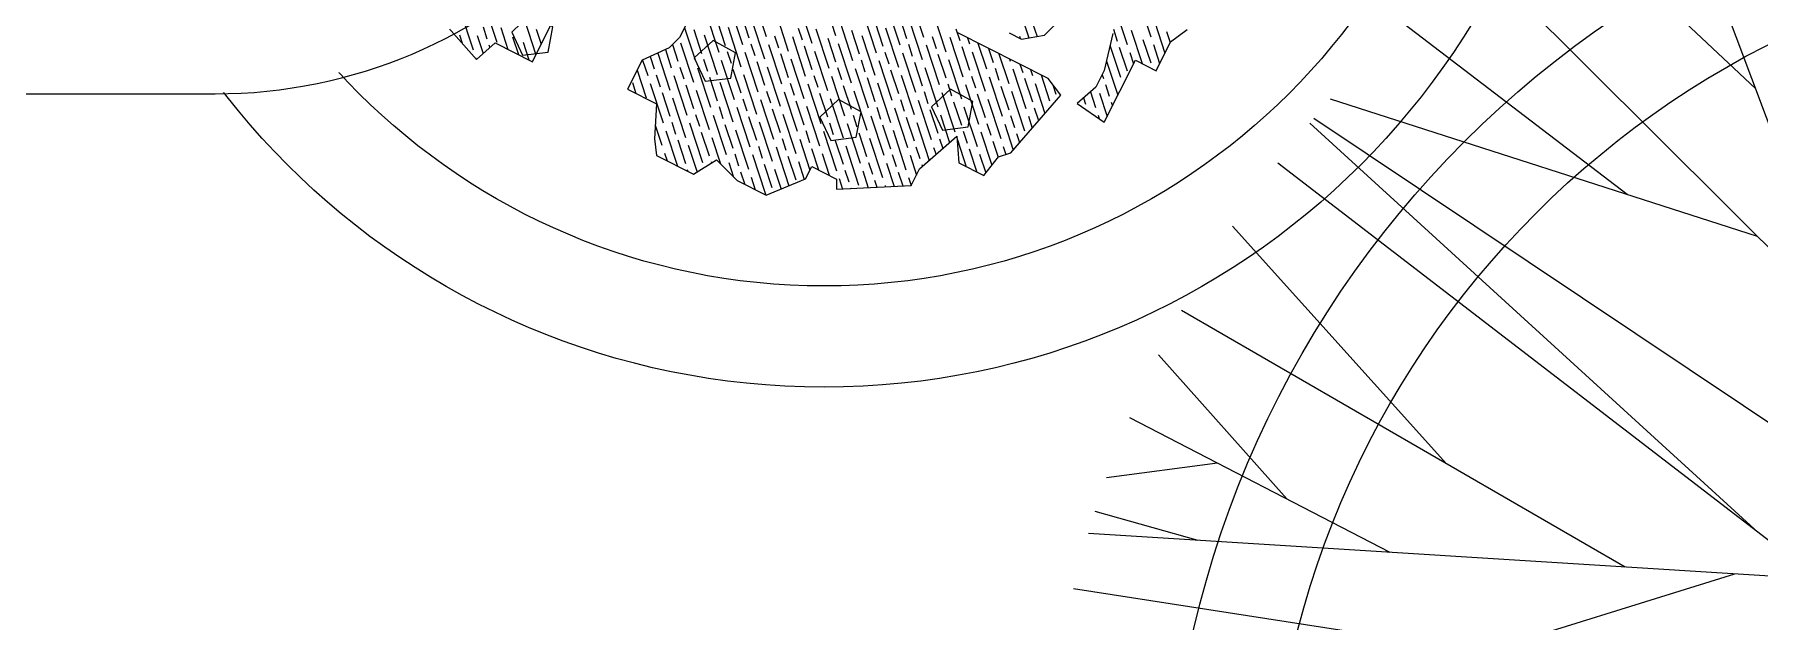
# Model space of a CAD drawing. Header units: millimetres. Extents: x 29001 to 40804, y -8833 to -5892.
# Drawn here: x 31268.91 to 31303, y -8622.13 to -8610.53 of the extents above; entities that cross this region are included whole.
import ezdxf
from ezdxf.enums import TextEntityAlignment as Align

# ---------------------------------------------------------------- set-up
doc = ezdxf.new("R2010")
doc.units = ezdxf.units.MM
doc.layers.get('0').update_dxf_attribs({"lineweight": 0})
for name, color, linetype, lineweight in [('250', 250, 'Continuous', 0), ('252', 252, 'Continuous', 0), ('ARBOL', 3, 'Continuous', 0), ('xxx_Auto_Kaplama_Mermer Tarama', 45, 'Continuous', 0), ('xxx_Auto_Peyzaj_Genel', 64, 'Continuous', 0), ('xxx_Auto_Yardimci_Isaret Genel', 51, 'Continuous', 0)]:
    doc.layers.add(name, color=color, linetype=linetype, lineweight=lineweight)
doc.styles.add('AUTOBAN', font='')
doc.styles.get('AUTOBAN').set_extended_font_data('Helvetica Normal Tr')

# ---------------------------------------------------------------- blocks, each defined once
blk = doc.blocks.new('ADFDDS')
at = {"color": 253, "linetype": 'ByBlock', "true_color": 0xa4c99c}
for p, q in [((22.264, 32.701), (44.768, 39.948)), ((10.585, 15.469), (45.65, 38.937)), ((22.252, 17.117), (45.869, 38.679)), ((0, 0), (47.557, 36.583)), ((38.658, 20.724), (49.947, 33.247)), ((29.235, 15.279), (52.635, 28.801)), ((47.078, 18.873), (53.846, 26.469)), ((41.622, 16.057), (55.356, 23.146)), ((50.729, 20.758), (56.574, 19.985)), ((51.746, 16.693), (57.169, 18.214))]:
    blk.add_line(p, q, dxfattribs=at)
at = {"layer": 'xxx_Auto_Peyzaj_Genel', "color": 67, "linetype": 'Continuous', "lineweight": 0, "true_color": 0x67775a}
for p, q in [((17.762, 28.213), (27.223, 53.469)), ((22.367, 40.505), (32.761, 50.267)), ((12.872, 23.337), (36.91, 47.304)), ((29.142, 34.916), (40.891, 43.908)), ((19.029, 14.638), (57.525, 17.056)), ((23.479, 14.917), (59.892, 3.604)), ((43.027, 11.763), (58.312, 14.133))]:
    blk.add_line(p, q, dxfattribs=at)
blk = doc.blocks.new('cc')
at = {"color": 66, "linetype": 'Continuous', "true_color": 0x608d07}
for p, q in [((0.343, 4.344), (0.212, 4.419)), ((0.234, 4.483), (0.225, 4.488)), ((0.575, 4.286), (0.291, 4.45)), ((0.451, 4.433), (0.39, 4.468)), ((0.126, 4.165), (-0.002, 4.239)), ((0.245, 4.173), (0.088, 4.263)), ((0.476, 4.115), (0.192, 4.279)), ((0.225, 4.336), (0.204, 4.348)), ((0.353, 4.262), (0.268, 4.311)), ((-1.345, 4.105), (-1.347, 4.106)), ((0.146, 4.002), (-0.106, 4.148)), ((0.037, 4.141), (-0.091, 4.215)), ((-1.48, 3.879), (-1.674, 3.991)), ((-1.603, 4.027), (-1.616, 4.034)), ((-1.39, 3.903), (-1.56, 4.002)), ((-1.272, 3.911), (-1.527, 4.058)), ((-1.381, 4.05), (-1.437, 4.082)), ((-1.18, 3.934), (-1.324, 4.017)), ((0.028, 3.995), (-0.082, 4.058)), ((-1.81, 3.767), (-1.915, 3.827)), ((-1.702, 3.856), (-1.711, 3.861)), ((-1.488, 3.733), (-1.659, 3.831)), ((-1.37, 3.74), (-1.655, 3.905)), ((-1.138, 3.682), (-1.423, 3.847)), ((-1.262, 3.83), (-1.347, 3.879)), ((-0.93, 3.714), (-1.215, 3.878)), ((-0.784, 3.705), (-0.983, 3.82)), ((-0.822, 3.803), (-0.899, 3.848)), ((-2.027, 3.589), (-2.197, 3.687)), ((-1.908, 3.596), (-2.193, 3.76)), ((-2.018, 3.735), (-2.11, 3.788)), ((-1.928, 3.759), (-2.02, 3.812)), ((-1.677, 3.538), (-1.961, 3.702)), ((-1.8, 3.685), (-1.885, 3.735)), ((-1.578, 3.709), (-1.768, 3.819)), ((-1.469, 3.57), (-1.753, 3.734)), ((-1.36, 3.659), (-1.446, 3.708)), ((-1.029, 3.543), (-1.313, 3.708)), ((-1.049, 3.706), (-1.219, 3.805)), ((-2.007, 3.426), (-2.287, 3.587)), ((-2.116, 3.565), (-2.259, 3.647)), ((-1.899, 3.515), (-1.984, 3.564)), ((-1.567, 3.399), (-1.852, 3.563)), ((-1.587, 3.562), (-1.757, 3.661)), ((-1.237, 3.512), (-1.521, 3.676)), ((-1.147, 3.536), (-1.318, 3.634)), ((-0.815, 3.496), (-1.081, 3.65)), ((-0.921, 3.633), (-1.006, 3.682)), ((-0.789, 3.556), (-0.878, 3.608)), ((-0.762, 3.617), (-0.874, 3.681)), ((-2.215, 3.394), (-2.344, 3.469)), ((-2.125, 3.418), (-2.296, 3.516)), ((-1.775, 3.368), (-2.059, 3.532)), ((-1.685, 3.392), (-1.856, 3.49)), ((-1.335, 3.341), (-1.62, 3.505)), ((-1.459, 3.488), (-1.544, 3.538)), ((-1.246, 3.365), (-1.416, 3.464)), ((-1.127, 3.373), (-1.412, 3.537)), ((-0.896, 3.315), (-1.18, 3.479)), ((-1.019, 3.462), (-1.104, 3.511)), ((-0.857, 3.368), (-0.976, 3.437)), ((-0.842, 3.435), (-0.972, 3.511)), ((-2.663, 3.274), (-2.669, 3.277)), ((-2.545, 3.281), (-2.62, 3.325)), ((-2.313, 3.223), (-2.469, 3.313)), ((-2.224, 3.247), (-2.379, 3.337)), ((-2.105, 3.255), (-2.329, 3.384)), ((-1.874, 3.197), (-2.158, 3.361)), ((-1.997, 3.344), (-2.082, 3.393)), ((-1.784, 3.221), (-1.954, 3.319)), ((-1.666, 3.229), (-1.95, 3.393)), ((-1.434, 3.171), (-1.718, 3.335)), ((-1.557, 3.318), (-1.643, 3.367)), ((-1.344, 3.195), (-1.515, 3.293)), ((-1.226, 3.202), (-1.51, 3.366)), ((-0.994, 3.144), (-1.278, 3.308)), ((-1.118, 3.291), (-1.203, 3.341)), ((-0.84, 3.207), (-1.071, 3.34)), ((-2.644, 3.111), (-2.765, 3.181)), ((-2.412, 3.053), (-2.696, 3.217)), ((-2.535, 3.2), (-2.621, 3.249)), ((-2.322, 3.077), (-2.493, 3.175)), ((-2.204, 3.084), (-2.488, 3.249)), ((-1.972, 3.026), (-2.256, 3.19)), ((-2.096, 3.173), (-2.181, 3.223)), ((-1.882, 3.05), (-2.053, 3.149)), ((-1.764, 3.058), (-2.049, 3.222)), ((-1.532, 3), (-1.817, 3.164)), ((-1.656, 3.147), (-1.741, 3.196)), ((-1.324, 3.032), (-1.609, 3.196)), ((-1.093, 2.973), (-1.377, 3.138)), ((-1.216, 3.121), (-1.301, 3.17)), ((-0.885, 3.005), (-1.169, 3.169)), ((-0.904, 3.168), (-1.075, 3.267)), ((-2.742, 2.94), (-2.911, 3.037)), ((-2.852, 3.079), (-2.862, 3.085)), ((-2.762, 3.103), (-2.814, 3.133)), ((-2.51, 2.882), (-2.795, 3.046)), ((-2.634, 3.029), (-2.719, 3.078)), ((-2.421, 2.906), (-2.591, 3.005)), ((-2.302, 2.914), (-2.587, 3.078)), ((-2.071, 2.856), (-2.355, 3.02)), ((-2.194, 3.003), (-2.279, 3.052)), ((-1.863, 2.887), (-2.147, 3.052)), ((-1.754, 2.976), (-1.84, 3.026)), ((-1.423, 2.861), (-1.707, 3.025)), ((-1.443, 3.024), (-1.613, 3.122)), ((-1.003, 2.998), (-1.174, 3.096)), ((-2.95, 2.908), (-3.007, 2.941)), ((-2.86, 2.932), (-2.959, 2.989)), ((-2.609, 2.711), (-2.893, 2.876)), ((-2.732, 2.859), (-2.818, 2.908)), ((-2.401, 2.743), (-2.685, 2.907)), ((-2.293, 2.832), (-2.378, 2.881)), ((-1.961, 2.717), (-2.246, 2.881)), ((-1.981, 2.88), (-2.152, 2.978)), ((-1.631, 2.829), (-1.915, 2.993)), ((-1.541, 2.853), (-1.712, 2.952)), ((-1.191, 2.803), (-1.475, 2.967)), ((-1.315, 2.95), (-1.4, 2.999)), ((-1.101, 2.827), (-1.272, 2.925)), ((-0.983, 2.835), (-1.268, 2.999)), ((-2.841, 2.769), (-2.983, 2.852)), ((-2.959, 2.762), (-2.973, 2.77)), ((-2.831, 2.688), (-2.916, 2.737)), ((-2.5, 2.572), (-2.784, 2.737)), ((-2.519, 2.735), (-2.69, 2.834)), ((-2.169, 2.685), (-2.453, 2.849)), ((-2.079, 2.709), (-2.25, 2.808)), ((-1.729, 2.659), (-2.014, 2.823)), ((-1.853, 2.806), (-1.938, 2.855)), ((-1.64, 2.683), (-1.81, 2.781)), ((-1.522, 2.69), (-1.806, 2.854)), ((-1.29, 2.632), (-1.574, 2.796)), ((-1.413, 2.779), (-1.498, 2.829)), ((-1.082, 2.664), (-1.366, 2.828)), ((-2.939, 2.599), (-2.99, 2.628)), ((-2.707, 2.541), (-2.981, 2.699)), ((-2.618, 2.565), (-2.788, 2.663)), ((-2.268, 2.514), (-2.552, 2.679)), ((-2.391, 2.662), (-2.476, 2.711)), ((-2.178, 2.538), (-2.349, 2.637)), ((-2.06, 2.546), (-2.344, 2.71)), ((-1.828, 2.488), (-2.112, 2.652)), ((-1.951, 2.635), (-2.037, 2.684)), ((-1.738, 2.512), (-1.909, 2.611)), ((-1.62, 2.52), (-1.904, 2.684)), ((-1.388, 2.462), (-1.672, 2.626)), ((-1.512, 2.609), (-1.597, 2.658)), ((-3.246, 2.397), (-3.38, 2.474)), ((-3.156, 2.421), (-3.322, 2.517)), ((-3.038, 2.428), (-3.232, 2.541)), ((-2.806, 2.37), (-3.007, 2.486)), ((-2.929, 2.517), (-2.998, 2.557)), ((-2.716, 2.394), (-2.887, 2.493)), ((-2.598, 2.402), (-2.882, 2.566)), ((-2.366, 2.344), (-2.65, 2.508)), ((-2.49, 2.491), (-2.575, 2.54)), ((-2.276, 2.368), (-2.447, 2.466)), ((-2.158, 2.375), (-2.443, 2.54)), ((-1.926, 2.317), (-2.211, 2.482)), ((-2.05, 2.465), (-2.135, 2.514)), ((-1.719, 2.349), (-2.003, 2.513)), ((-1.487, 2.291), (-1.771, 2.455)), ((-3.136, 2.258), (-3.375, 2.396)), ((-2.904, 2.2), (-3.189, 2.364)), ((-3.028, 2.347), (-3.113, 2.396)), ((-2.815, 2.224), (-2.985, 2.322)), ((-2.697, 2.231), (-2.981, 2.395)), ((-2.465, 2.173), (-2.749, 2.337)), ((-2.588, 2.32), (-2.674, 2.37)), ((-2.257, 2.205), (-2.541, 2.369)), ((-2.148, 2.294), (-2.234, 2.343)), ((-1.817, 2.178), (-2.101, 2.343)), ((-1.837, 2.341), (-2.007, 2.44)), ((-3.235, 2.087), (-3.421, 2.195)), ((-3.344, 2.226), (-3.402, 2.259)), ((-3.254, 2.25), (-3.37, 2.317)), ((-3.003, 2.029), (-3.287, 2.193)), ((-3.126, 2.176), (-3.212, 2.225)), ((-2.795, 2.061), (-3.079, 2.225)), ((-2.687, 2.15), (-2.772, 2.199)), ((-2.355, 2.034), (-2.64, 2.198)), ((-2.375, 2.197), (-2.546, 2.296)), ((-2.025, 2.147), (-2.309, 2.311)), ((-1.935, 2.171), (-2.106, 2.269)), ((-3.353, 2.079), (-3.42, 2.118)), ((-3.225, 2.006), (-3.31, 2.055)), ((-2.894, 1.89), (-3.178, 2.054)), ((-2.913, 2.053), (-3.084, 2.152)), ((-2.563, 2.003), (-2.847, 2.167)), ((-2.473, 2.027), (-2.644, 2.125)), ((-2.123, 1.976), (-2.408, 2.14)), ((-2.247, 2.123), (-2.332, 2.173)), ((-2.034, 2), (-2.204, 2.099)), ((-1.916, 2.008), (-2.2, 2.172)), ((-3.333, 1.916), (-3.418, 1.965)), ((-3.101, 1.858), (-3.386, 2.023)), ((-3.012, 1.882), (-3.182, 1.981)), ((-2.662, 1.832), (-2.946, 1.996)), ((-2.785, 1.979), (-2.871, 2.028)), ((-2.572, 1.856), (-2.743, 1.954)), ((-2.454, 1.864), (-2.738, 2.028)), ((-2.222, 1.806), (-2.506, 1.97)), ((-2.345, 1.953), (-2.431, 2.002)), ((-2.014, 1.837), (-2.298, 2.001)), ((-3.2, 1.688), (-3.415, 1.812)), ((-3.323, 1.835), (-3.409, 1.884)), ((-3.11, 1.712), (-3.281, 1.81)), ((-2.992, 1.719), (-3.276, 1.884)), ((-2.83, 1.702), (-3.045, 1.826)), ((-2.884, 1.808), (-2.969, 1.858)), ((-2.74, 1.726), (-2.841, 1.784)), ((-2.65, 1.75), (-2.837, 1.857)), ((-2.561, 1.774), (-2.605, 1.799)), ((-2.444, 1.782), (-2.529, 1.831)), ((-3.312, 1.601), (-3.379, 1.64)), ((-3.189, 1.605), (-3.375, 1.713)), ((-3.099, 1.629), (-3.143, 1.655)), ((-3.009, 1.653), (-3.068, 1.687)), ((-2.919, 1.677), (-2.935, 1.687)), ((-3.629, 1.405), (-3.797, 1.502)), ((-3.738, 1.543), (-3.763, 1.558)), ((-3.57, 1.446), (-3.681, 1.511)), ((-3.648, 1.568), (-3.655, 1.571)), ((-3.561, 1.517), (-3.606, 1.543)), ((-3.747, 1.397), (-3.773, 1.412)), ((-3.619, 1.323), (-3.704, 1.372)), ((-2.867, 1.344), (-2.963, 1.399)), ((-2.749, 1.352), (-2.922, 1.451)), ((-2.859, 1.491), (-2.875, 1.5)), ((-3.502, 1.18), (-3.749, 1.322)), ((-3.549, 1.282), (-3.576, 1.298)), ((-3.504, 1.029), (-3.675, 1.128)), ((-3.44, 1.068), (-3.67, 1.201)), ((-3.816, 0.982), (-3.817, 0.982)), ((-3.603, 0.859), (-3.773, 0.957)), ((-3.485, 0.866), (-3.727, 1.006)), ((-3.594, 1.005), (-3.677, 1.053)), ((-3.253, 0.808), (-3.537, 0.972)), ((-3.376, 0.955), (-3.462, 1.005)), ((-3.692, 0.835), (-3.829, 0.914)), ((-3.583, 0.696), (-3.805, 0.824)), ((-3.701, 0.688), (-3.781, 0.734)), ((-3.351, 0.638), (-3.636, 0.802)), ((-3.791, 0.664), (-3.792, 0.665))]:
    blk.add_line(p, q, dxfattribs=at)
at = {"layer": '250', "color": 66, "true_color": 0x608d07}
for points in [[(-2.779, 1.526), (-2.886, 1.497), (-2.999, 1.353), (-3.013, 1.122)], [(-3.393, 0.983), (-3.539, 1.246), (-3.577, 1.388), (-3.553, 1.583), (-3.811, 1.552), (-3.669, 1.022), (-3.846, 0.975), (-3.779, 0.727), (-3.812, 0.567)], [(0.612, 4.442), (0.22, 4.488), (0.197, 4.293), (-0.122, 4.207), (-0.065, 3.995), (-0.036, 3.889)], [(-0.711, 2.724), (-0.862, 3.289), (-0.855, 3.405), (-0.761, 3.619), (-0.827, 3.867), (-1.075, 3.8), (-1.247, 4.019), (-1.347, 4.106), (-1.665, 4.021), (-1.724, 3.816), (-1.955, 3.83), (-2.203, 3.763), (-2.349, 3.459), (-2.321, 3.353), (-2.533, 3.296), (-2.587, 3.357), (-3.007, 2.942), (-2.969, 2.8), (-3.016, 2.409), (-3.17, 2.557), (-3.382, 2.5), (-3.37, 2.314), (-3.422, 2.225), (-3.412, 1.621), (-3.251, 1.589), (-2.473, 1.797)]]:
    blk.add_lwpolyline(points, dxfattribs=at)
for points in [[(0.157, 4.141), (-0.029, 4.221), (-0.163, 4.067), (-0.058, 3.893), (0.14, 3.939)], [(-1.056, 3.332), (-1.243, 3.412), (-1.377, 3.259), (-1.272, 3.085), (-1.074, 3.13)], [(-2.713, 2.37), (-2.9, 2.449), (-3.034, 2.296), (-2.929, 2.122), (-2.731, 2.168)]]:
    blk.add_lwpolyline(points, close=True, dxfattribs=at)
at = {"layer": 'ARBOL', "color": 66, "true_color": 0x608d07}
blk.add_lwpolyline([(-2.108, 3.02), (-2.295, 3.1), (-2.428, 2.946), (-2.324, 2.772), (-2.126, 2.818)], close=True, dxfattribs=at)
blk = doc.blocks.new('MOBİLYALAR')
for centre, radius in [((2139.721, -2280.698), 15), ((2139.721, -2280.698), 13), ((2166.521, -2304.986), 20), ((2166.521, -2304.986), 18)]:
    blk.add_circle(centre, radius)
at = {"layer": '252', "lineweight": 0, "extrusion": (0, 0, -1), "xscale": -2.500000000000012, "yscale": 2.500000000000012, "zscale": 2.5, "rotation": 221.7822594700022}
blk.add_blockref('cc', (-2140.738, -2281.22), dxfattribs=at)
at = {"layer": 'xxx_Auto_Yardimci_Isaret Genel', "color": 253, "lineweight": 0, "true_color": 0xbeb4b1, "xscale": -0.375, "yscale": 0.375, "zscale": 0.375}
blk.add_blockref('ADFDDS', (2166.521, -2304.986), dxfattribs=at)
blk = doc.blocks.new('_TagSlot')
at = {"color": 0, "linetype": 'ByBlock', "lineweight": -2, "transparency": 16777216}
blk.add_line((-4, -4), (4, -4), dxfattribs=at)
blk.add_arc((4, 0), 4, 270, 90, dxfattribs=at)
at = {"layer": 'xxx_Auto_Kaplama_Mermer Tarama', "color": 0, "transparency": 16777216, "style": 'AUTOBAN'}
blk.add_attdef('TAGNUMBER', text='', height=3, dxfattribs=at).set_placement((0, -1.5), align=Align.CENTER)
blk = doc.blocks.new('key planxx')
blk.add_wipeout([(629.42, -1626.451), (649.42, -1626.451), (653.25, -1627.213), (656.268, -1629.164), (658.155, -1631.583), (659.119, -1634.016), (659.42, -1636.451), (658.812, -1639.883), (656.907, -1643.08), (655.553, -1644.349), (652.777, -1645.87), (649.42, -1646.451), (627.792, -1646.317), (625.425, -1645.618), (622.658, -1643.818), (621.471, -1642.518), (619.599, -1638.338), (619.621, -1634.455), (620.924, -1631.177), (622.786, -1628.968), (626.485, -1626.891)])
at = {"layer": 'xxx_Auto_Yardimci_Isaret Genel', "xscale": 2.5, "yscale": 2.5, "zscale": 2.5}
blk.add_blockref('_TagSlot', (639.42, -1636.451), dxfattribs=at)

msp = doc.modelspace()

# ---------------------------------------------------------------- block references
at = {"color": 6}
msp.add_blockref('MOBİLYALAR', (29144.792, -6321.799), dxfattribs=at)

# ---------------------------------------------------------------- next in the draw order: block references
msp.add_blockref('key planxx', (30623.057, -6965.248), dxfattribs=at)

doc.saveas('drawing.dxf')
